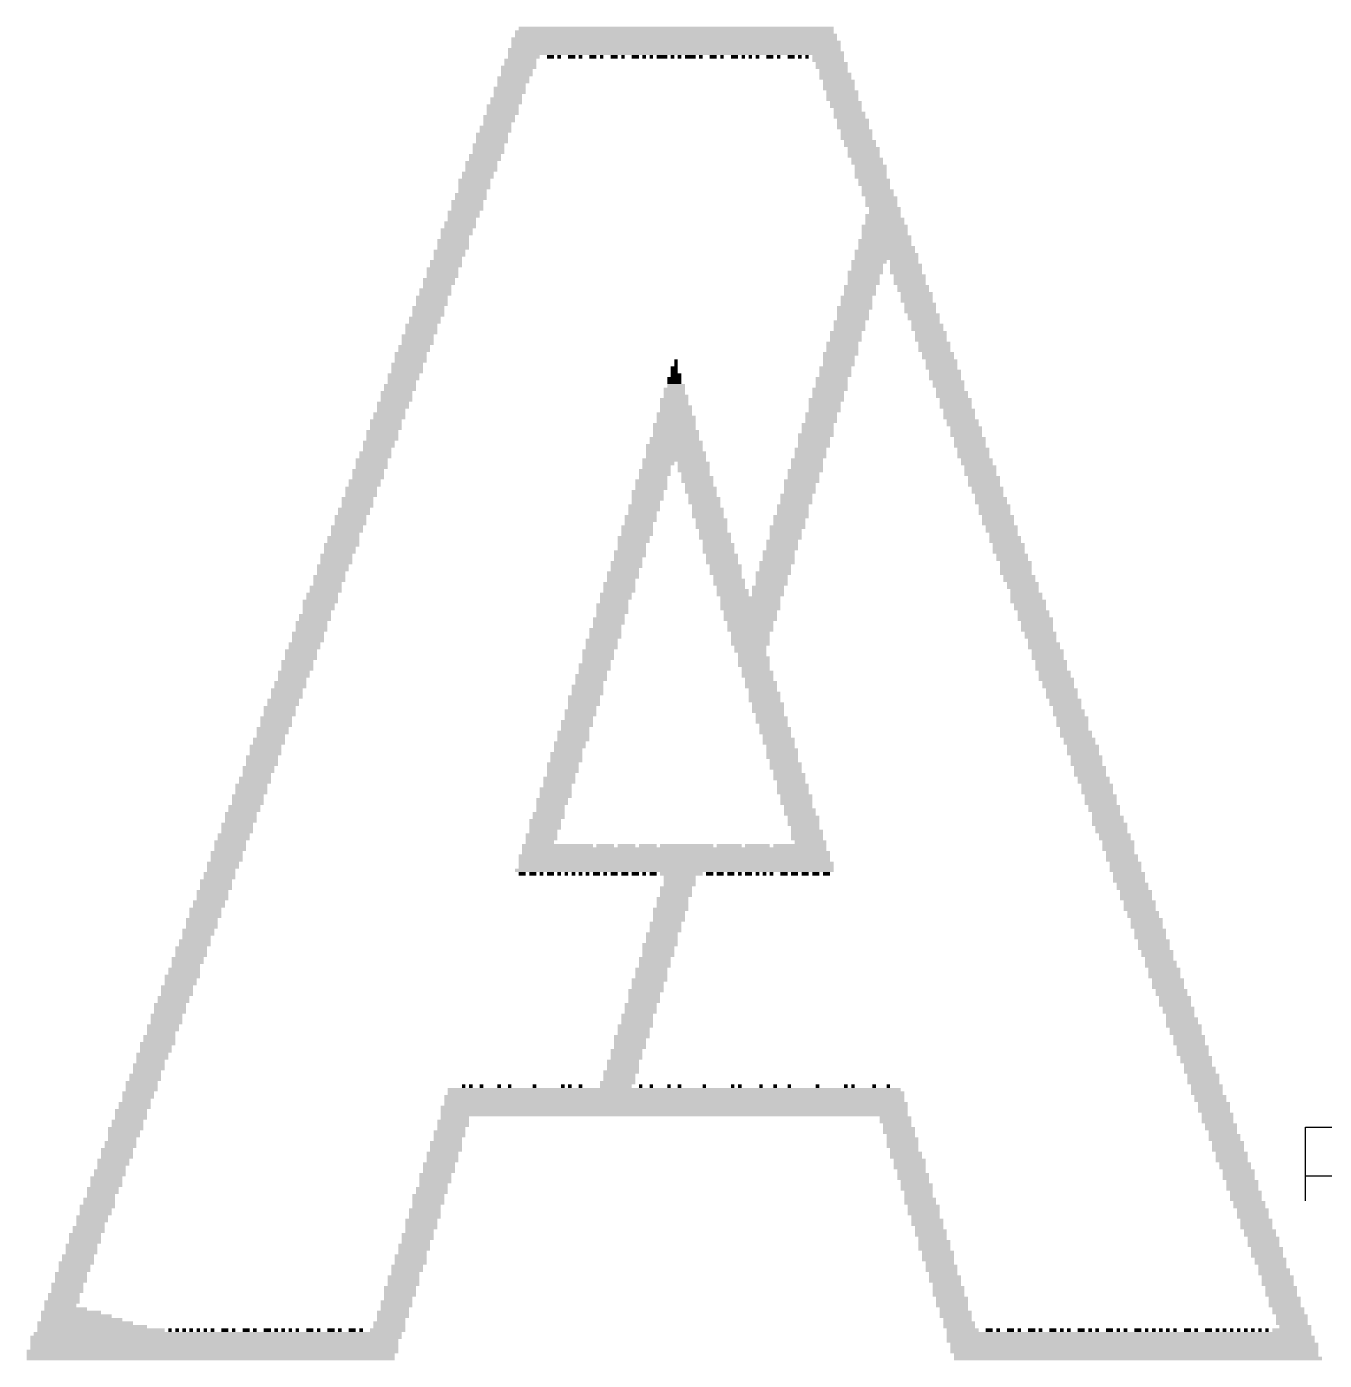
# Model space of a CAD drawing. Extents: x 0 to 95, y -1 to 85.
# Drawn here: x 34.1 to 43.05, y 29.59 to 38.78 of the extents above; entities that cross this region are included whole.
import ezdxf

# ---------------------------------------------------------------- set-up
doc = ezdxf.new("R2010")
doc.units = 0
doc.layers.add('25', color=251, linetype='CONTINUOUS')
doc.layers.add('26', color=251, linetype='CONTINUOUS')

# ---------------------------------------------------------------- blocks, each defined once
blk = doc.blocks.new('RECT')
blk.add_solid([(-0.5, -0.5), (0.5, -0.5), (-0.5, 0.5), (0.5, 0.5)])

msp = doc.modelspace()

# ---------------------------------------------------------------- linework, layer by layer
at = {"layer": '25'}
for p, q in [((42.9158, 30.6858), (42.9158, 31.1942)), ((42.9158, 31.1942), (43.17, 31.1942)), ((43.17, 30.8553), (42.9158, 30.8553))]:
    msp.add_line(p, q, dxfattribs=at)

# ---------------------------------------------------------------- block references
at = {"layer": '26', "yscale": 0.0244, "rotation": 180}
for p, xscale in [((38.5642, 38.7472), 2.196), ((38.5764, 38.7228), 2.2204), ((38.5764, 38.7716), 2.1716), ((38.5642, 38.6252), 2.2936), ((38.5642, 38.6984), 2.2448), ((38.5764, 38.674), 2.2692), ((38.5764, 38.6496), 2.2692), ((37.5028, 38.552), 0.2196), ((38.5764, 38.6008), 2.318), ((37.5272, 38.5764), 0.2196), ((37.7102, 38.5764), 0.0488), ((37.7712, 38.5764), 0.0244), ((37.8566, 38.5764), 0.0488), ((37.9176, 38.5764), 0.0244), ((38.003, 38.5764), 0.0488), ((38.064, 38.5764), 0.0244), ((38.1494, 38.5764), 0.0488), ((38.2104, 38.5764), 0.0244), ((38.2958, 38.5764), 0.0488), ((38.3568, 38.5764), 0.0244), ((38.4056, 38.5764), 0.0244), ((38.4788, 38.5764), 0.0732), ((38.552, 38.5764), 0.0244), ((38.6008, 38.5764), 0.0244), ((38.674, 38.5764), 0.0732), ((38.7472, 38.5764), 0.0244), ((38.8326, 38.5764), 0.0488), ((38.8936, 38.5764), 0.0244), ((38.979, 38.5764), 0.0488), ((39.04, 38.5764), 0.0244), ((39.0888, 38.5764), 0.0244), ((39.1376, 38.5764), 0.0244), ((39.223, 38.5764), 0.0488), ((39.284, 38.5764), 0.0244), ((39.3694, 38.5764), 0.0488), ((39.4304, 38.5764), 0.0244), ((39.4792, 38.5764), 0.0244), ((39.6256, 38.5764), 0.2196), ((39.6256, 38.552), 0.2196), ((37.4906, 38.5032), 0.244), ((37.4784, 38.4788), 0.2196), ((37.4784, 38.4544), 0.2196), ((37.5028, 38.5276), 0.2196), ((39.65, 38.5276), 0.2196), ((39.65, 38.5032), 0.2196), ((39.6622, 38.4788), 0.1952), ((39.6744, 38.4544), 0.2196), ((37.4296, 38.3568), 0.2196), ((37.454, 38.43), 0.2196), ((37.454, 38.4056), 0.2196), ((37.4418, 38.3812), 0.1952), ((39.6744, 38.43), 0.2196), ((39.6988, 38.4056), 0.2196), ((39.6988, 38.3812), 0.2196), ((39.6988, 38.3568), 0.2196), ((37.4052, 38.2836), 0.2196), ((37.4052, 38.2592), 0.2196), ((37.4296, 38.3324), 0.2196), ((37.4174, 38.308), 0.1952), ((39.7232, 38.3324), 0.2196), ((39.7232, 38.308), 0.2196), ((39.7232, 38.2836), 0.2196), ((39.7476, 38.2592), 0.2196), ((37.3808, 38.2348), 0.2196), ((37.3808, 38.2104), 0.2196), ((37.3808, 38.186), 0.2196), ((39.7476, 38.2348), 0.2196), ((39.7598, 38.2104), 0.1952), ((39.772, 38.186), 0.2196), ((37.332, 38.0884), 0.2196), ((37.3564, 38.1616), 0.2196), ((37.3564, 38.1372), 0.2196), ((37.3442, 38.1128), 0.1952), ((39.772, 38.1616), 0.2196), ((39.7964, 38.1372), 0.2196), ((39.7964, 38.1128), 0.2196), ((39.7964, 38.0884), 0.2196), ((37.3076, 38.0396), 0.2196), ((37.3076, 38.0152), 0.2196), ((37.3076, 37.9908), 0.2196), ((37.332, 38.064), 0.2196), ((39.8208, 38.064), 0.2196), ((39.8208, 38.0396), 0.2196), ((39.8208, 38.0152), 0.2196), ((39.8452, 37.9908), 0.2196), ((37.2588, 37.8932), 0.2196), ((37.2832, 37.9664), 0.2196), ((37.2832, 37.942), 0.2196), ((37.2832, 37.9176), 0.2196), ((39.8452, 37.9664), 0.2196), ((39.8696, 37.942), 0.2196), ((39.8696, 37.9176), 0.2196), ((39.8696, 37.8932), 0.2196), ((37.2344, 37.8444), 0.2196), ((37.2344, 37.82), 0.2196), ((37.2344, 37.7956), 0.2196), ((37.2588, 37.8688), 0.2196), ((39.894, 37.8688), 0.2196), ((39.894, 37.8444), 0.2196), ((39.9184, 37.82), 0.2196), ((39.9184, 37.7956), 0.2196), ((37.1856, 37.7224), 0.2196), ((37.21, 37.7712), 0.2196), ((37.21, 37.7468), 0.2196), ((39.9184, 37.7712), 0.2196), ((39.9184, 37.7468), 0.2196), ((39.9428, 37.7224), 0.2196), ((37.1612, 37.6248), 0.2196), ((37.1856, 37.698), 0.2196), ((37.1856, 37.6736), 0.2196), ((37.1734, 37.6492), 0.1952), ((39.9428, 37.698), 0.2196), ((39.955, 37.6736), 0.1952), ((39.9672, 37.6492), 0.2196), ((39.9672, 37.6248), 0.2196), ((37.1368, 37.576), 0.2196), ((37.1368, 37.5516), 0.2196), ((37.1368, 37.5272), 0.2196), ((37.1612, 37.6004), 0.2196), ((39.9916, 37.6004), 0.2196), ((39.9916, 37.576), 0.2196), ((39.9916, 37.5516), 0.2196), ((40.016, 37.5272), 0.2196), ((37.088, 37.4296), 0.2196), ((37.1124, 37.5028), 0.2196), ((37.1124, 37.4784), 0.2196), ((37.1002, 37.454), 0.1952), ((40.0038, 37.4784), 0.244), ((40.016, 37.454), 0.2684), ((40.016, 37.4296), 0.2684), ((40.016, 37.5028), 0.2196), ((37.0636, 37.3808), 0.2196), ((37.0636, 37.3564), 0.2196), ((37.088, 37.4052), 0.2196), ((40.016, 37.4052), 0.3172), ((40.016, 37.3808), 0.3172), ((40.016, 37.3564), 0.3172), ((37.0392, 37.3076), 0.2196), ((37.0392, 37.2832), 0.2196), ((37.0392, 37.2588), 0.2196), ((37.0514, 37.332), 0.1952), ((40.016, 37.3076), 0.366), ((40.016, 37.2832), 0.366), ((40.0282, 37.2588), 0.3904), ((40.0282, 37.332), 0.3416), ((36.9904, 37.1612), 0.2196), ((37.0148, 37.2344), 0.2196), ((37.0148, 37.21), 0.2196), ((37.0026, 37.1856), 0.1952), ((39.9062, 37.1612), 0.244), ((40.016, 37.2344), 0.4148), ((40.0282, 37.21), 0.4392), ((40.0282, 37.1856), 0.4392), ((40.1502, 37.1612), 0.1952), ((36.966, 37.1124), 0.2196), ((36.966, 37.088), 0.2196), ((36.966, 37.0636), 0.2196), ((36.9904, 37.1368), 0.2196), ((39.8818, 37.088), 0.244), ((39.8696, 37.0636), 0.2196), ((39.894, 37.1368), 0.2196), ((39.894, 37.1124), 0.2196), ((40.1624, 37.1368), 0.2196), ((40.1624, 37.1124), 0.2196), ((40.1624, 37.088), 0.2196), ((40.1868, 37.0636), 0.2196), ((36.9416, 37.0392), 0.2196), ((36.9416, 37.0148), 0.2196), ((36.9294, 36.9904), 0.1952), ((39.8452, 36.9904), 0.2196), ((39.8696, 37.0392), 0.2196), ((39.8696, 37.0148), 0.2196), ((40.1868, 37.0392), 0.2196), ((40.1868, 37.0148), 0.2196), ((40.2112, 36.9904), 0.2196), ((36.8928, 36.9172), 0.2196), ((36.8928, 36.8928), 0.2196), ((36.9172, 36.966), 0.2196), ((36.9172, 36.9416), 0.2196), ((39.8208, 36.9172), 0.2196), ((39.8208, 36.8928), 0.2196), ((39.8452, 36.966), 0.2196), ((39.8452, 36.9416), 0.2196), ((40.2112, 36.966), 0.2196), ((40.2356, 36.9416), 0.2196), ((40.2356, 36.9172), 0.2196), ((40.2356, 36.8928), 0.2196), ((36.8684, 36.844), 0.2196), ((36.8684, 36.8196), 0.2196), ((36.8684, 36.7952), 0.2196), ((36.8928, 36.8684), 0.2196), ((39.8086, 36.844), 0.244), ((39.7964, 36.8196), 0.2196), ((39.7964, 36.7952), 0.2196), ((39.8208, 36.8684), 0.2196), ((40.26, 36.8684), 0.2196), ((40.26, 36.844), 0.2196), ((40.26, 36.8196), 0.2196), ((40.2844, 36.7952), 0.2196), ((36.8196, 36.722), 0.2196), ((36.8196, 36.6976), 0.2196), ((36.844, 36.7708), 0.2196), ((36.844, 36.7464), 0.2196), ((39.772, 36.7464), 0.2196), ((39.772, 36.722), 0.2196), ((39.772, 36.6976), 0.2196), ((39.7964, 36.7708), 0.2196), ((40.2844, 36.7708), 0.2196), ((40.2966, 36.7464), 0.1952), ((40.3088, 36.722), 0.2196), ((40.3088, 36.6976), 0.2196), ((36.7952, 36.6488), 0.2196), ((36.7952, 36.6244), 0.2196), ((36.7952, 36.6), 0.2196), ((36.8196, 36.6732), 0.2196), ((39.7232, 36.6), 0.2196), ((39.7476, 36.6732), 0.2196), ((39.7476, 36.6488), 0.2196), ((39.7476, 36.6244), 0.2196), ((40.3332, 36.6732), 0.2196), ((40.3332, 36.6488), 0.2196), ((40.3332, 36.6244), 0.2196), ((40.3576, 36.6), 0.2196), ((36.7464, 36.5268), 0.2196), ((36.7708, 36.5756), 0.2196), ((36.7708, 36.5512), 0.2196), ((39.711, 36.5268), 0.244), ((39.7232, 36.5756), 0.2196), ((39.7232, 36.5512), 0.2196), ((40.3576, 36.5756), 0.2196), ((40.3576, 36.5512), 0.2196), ((40.382, 36.5268), 0.2196), ((36.722, 36.4536), 0.2196), ((36.722, 36.4292), 0.2196), ((36.7464, 36.5024), 0.2196), ((36.7464, 36.478), 0.2196), ((38.5642, 36.4292), 0.0488), ((38.5764, 36.478), 0.0244), ((38.5764, 36.4536), 0.0244), ((39.6744, 36.4292), 0.2196), ((39.6988, 36.5024), 0.2196), ((39.6988, 36.478), 0.2196), ((39.6988, 36.4536), 0.2196), ((40.382, 36.5024), 0.2196), ((40.4064, 36.478), 0.2196), ((40.4064, 36.4536), 0.2196), ((40.4064, 36.4292), 0.2196), ((36.6976, 36.3804), 0.2196), ((36.6976, 36.356), 0.2196), ((36.6854, 36.3316), 0.1952), ((36.722, 36.4048), 0.2196), ((38.5642, 36.356), 0.0976), ((38.5642, 36.3316), 0.0976), ((38.5642, 36.4048), 0.0488), ((38.5764, 36.3804), 0.0732), ((39.65, 36.356), 0.2196), ((39.65, 36.3316), 0.2196), ((39.6744, 36.4048), 0.2196), ((39.6744, 36.3804), 0.2196), ((40.4308, 36.4048), 0.2196), ((40.4308, 36.3804), 0.2196), ((40.4308, 36.356), 0.2196), ((40.4552, 36.3316), 0.2196), ((36.6488, 36.2584), 0.2196), ((36.6488, 36.234), 0.2196), ((36.6732, 36.3072), 0.2196), ((36.6732, 36.2828), 0.2196), ((38.5642, 36.2828), 0.1464), ((38.5642, 36.2584), 0.1464), ((38.5764, 36.234), 0.1708), ((38.5764, 36.3072), 0.122), ((39.6378, 36.2828), 0.244), ((39.6256, 36.2584), 0.2196), ((39.6256, 36.234), 0.2196), ((39.65, 36.3072), 0.2196), ((40.4552, 36.3072), 0.2196), ((40.4674, 36.2828), 0.1952), ((40.4796, 36.2584), 0.2196), ((40.4796, 36.234), 0.2196), ((36.6244, 36.1852), 0.2196), ((36.6244, 36.1608), 0.2196), ((36.6488, 36.2096), 0.2196), ((38.5642, 36.2096), 0.1952), ((38.5642, 36.1852), 0.1952), ((38.5764, 36.1608), 0.2196), ((39.6134, 36.2096), 0.244), ((39.6012, 36.1852), 0.2196), ((39.6012, 36.1608), 0.2196), ((40.504, 36.2096), 0.2196), ((40.504, 36.1852), 0.2196), ((40.504, 36.1608), 0.2196), ((36.5756, 36.0632), 0.2196), ((36.6, 36.112), 0.2196), ((36.6, 36.0876), 0.2196), ((36.6122, 36.1364), 0.1952), ((38.5642, 36.112), 0.244), ((38.5764, 36.0876), 0.2684), ((38.5764, 36.0632), 0.2684), ((38.5764, 36.1364), 0.2196), ((39.5768, 36.112), 0.2196), ((39.5768, 36.0876), 0.2196), ((39.5768, 36.0632), 0.2196), ((39.6012, 36.1364), 0.2196), ((40.5284, 36.1364), 0.2196), ((40.5284, 36.112), 0.2196), ((40.5284, 36.0876), 0.2196), ((40.5528, 36.0632), 0.2196), ((36.5512, 35.99), 0.2196), ((36.5512, 35.9656), 0.2196), ((36.5756, 36.0388), 0.2196), ((36.5756, 36.0144), 0.2196), ((38.5642, 36.0388), 0.2928), ((38.5642, 36.0144), 0.2928), ((38.5764, 35.99), 0.3172), ((38.5764, 35.9656), 0.3172), ((39.5402, 35.9656), 0.244), ((39.5524, 36.0388), 0.2196), ((39.5524, 36.0144), 0.2196), ((39.5524, 35.99), 0.2196), ((40.5528, 36.0388), 0.2196), ((40.5772, 36.0144), 0.2196), ((40.5772, 35.99), 0.2196), ((40.5772, 35.9656), 0.2196), ((36.5268, 35.9168), 0.2196), ((36.5268, 35.8924), 0.2196), ((36.5146, 35.868), 0.1952), ((36.5512, 35.9412), 0.2196), ((38.5642, 35.8924), 0.3904), ((38.5642, 35.868), 0.3904), ((38.5642, 35.9412), 0.3416), ((38.5764, 35.9168), 0.366), ((39.5036, 35.868), 0.2196), ((39.528, 35.9412), 0.2196), ((39.528, 35.9168), 0.2196), ((39.528, 35.8924), 0.2196), ((40.6016, 35.9412), 0.2196), ((40.6016, 35.9168), 0.2196), ((40.6016, 35.8924), 0.2196), ((40.626, 35.868), 0.2196), ((36.478, 35.7948), 0.2196), ((36.5024, 35.8436), 0.2196), ((36.5024, 35.8192), 0.2196), ((38.5642, 35.7948), 0.4392), ((38.5764, 35.8436), 0.4148), ((38.5764, 35.8192), 0.4148), ((39.4792, 35.7948), 0.2196), ((39.5036, 35.8436), 0.2196), ((39.5036, 35.8192), 0.2196), ((40.626, 35.8436), 0.2196), ((40.626, 35.8192), 0.2196), ((40.6504, 35.7948), 0.2196), ((36.4536, 35.7216), 0.2196), ((36.4536, 35.6972), 0.2196), ((36.478, 35.7704), 0.2196), ((36.478, 35.746), 0.2196), ((38.43, 35.7216), 0.2196), ((38.43, 35.6972), 0.2196), ((38.4544, 35.7704), 0.2196), ((38.4422, 35.746), 0.1952), ((38.6984, 35.7704), 0.2196), ((38.6984, 35.746), 0.2196), ((38.6984, 35.7216), 0.2196), ((38.7106, 35.6972), 0.1952), ((39.467, 35.7216), 0.244), ((39.4548, 35.6972), 0.2196), ((39.4792, 35.7704), 0.2196), ((39.4792, 35.746), 0.2196), ((40.6504, 35.7704), 0.2196), ((40.6748, 35.746), 0.2196), ((40.6748, 35.7216), 0.2196), ((40.6748, 35.6972), 0.2196), ((36.4048, 35.5996), 0.2196), ((36.4292, 35.6484), 0.2196), ((36.4292, 35.624), 0.2196), ((36.4536, 35.6728), 0.2196), ((38.4056, 35.6484), 0.2196), ((38.4056, 35.624), 0.2196), ((38.4056, 35.5996), 0.2196), ((38.4178, 35.6728), 0.1952), ((38.7228, 35.6728), 0.2196), ((38.7228, 35.6484), 0.2196), ((38.735, 35.624), 0.1952), ((38.7472, 35.5996), 0.2196), ((39.4426, 35.6484), 0.244), ((39.4304, 35.624), 0.2196), ((39.4304, 35.5996), 0.2196), ((39.4548, 35.6728), 0.2196), ((40.6992, 35.6728), 0.2196), ((40.6992, 35.6484), 0.2196), ((40.6992, 35.624), 0.2196), ((40.7236, 35.5996), 0.2196), ((36.3804, 35.5264), 0.2196), ((36.3804, 35.502), 0.2196), ((36.4048, 35.5752), 0.2196), ((36.4048, 35.5508), 0.2196), ((38.3812, 35.5752), 0.2196), ((38.3812, 35.5508), 0.2196), ((38.3812, 35.5264), 0.2196), ((38.369, 35.502), 0.1952), ((38.7472, 35.5752), 0.2196), ((38.7594, 35.5508), 0.1952), ((38.7716, 35.5264), 0.2196), ((38.7716, 35.502), 0.2196), ((39.406, 35.5508), 0.2196), ((39.406, 35.5264), 0.2196), ((39.406, 35.502), 0.2196), ((39.4304, 35.5752), 0.2196), ((40.7236, 35.5752), 0.2196), ((40.7358, 35.5508), 0.1952), ((40.748, 35.5264), 0.2196), ((40.748, 35.502), 0.2196), ((36.3316, 35.4044), 0.2196), ((36.356, 35.4532), 0.2196), ((36.356, 35.4288), 0.2196), ((36.3804, 35.4776), 0.2196), ((38.3324, 35.4044), 0.2196), ((38.3568, 35.4776), 0.2196), ((38.3568, 35.4532), 0.2196), ((38.3446, 35.4288), 0.1952), ((38.7838, 35.4776), 0.1952), ((38.796, 35.4532), 0.2196), ((38.796, 35.4288), 0.2196), ((38.796, 35.4044), 0.2196), ((39.3694, 35.4044), 0.244), ((39.3816, 35.4776), 0.2196), ((39.3816, 35.4532), 0.2196), ((39.3816, 35.4288), 0.2196), ((40.7724, 35.4776), 0.2196), ((40.7724, 35.4532), 0.2196), ((40.7724, 35.4288), 0.2196), ((40.7968, 35.4044), 0.2196), ((36.3072, 35.3312), 0.2196), ((36.3316, 35.38), 0.2196), ((36.3316, 35.3556), 0.2196), ((38.308, 35.3312), 0.2196), ((38.3324, 35.38), 0.2196), ((38.3202, 35.3556), 0.1952), ((38.8204, 35.38), 0.2196), ((38.8204, 35.3556), 0.2196), ((38.8204, 35.3312), 0.2196), ((39.345, 35.3312), 0.244), ((39.3572, 35.38), 0.2196), ((39.3572, 35.3556), 0.2196), ((40.7968, 35.38), 0.2196), ((40.7968, 35.3556), 0.2196), ((40.8212, 35.3312), 0.2196), ((36.2828, 35.258), 0.2196), ((36.2828, 35.2336), 0.2196), ((36.3072, 35.3068), 0.2196), ((36.295, 35.2824), 0.1952), ((38.2836, 35.258), 0.2196), ((38.2836, 35.2336), 0.2196), ((38.308, 35.3068), 0.2196), ((38.308, 35.2824), 0.2196), ((38.8326, 35.3068), 0.1952), ((38.8448, 35.2824), 0.2196), ((38.8448, 35.258), 0.2196), ((38.857, 35.2336), 0.1952), ((39.3084, 35.2336), 0.2196), ((39.3328, 35.3068), 0.2196), ((39.3328, 35.2824), 0.2196), ((39.3328, 35.258), 0.2196), ((40.8212, 35.3068), 0.2196), ((40.8334, 35.2824), 0.1952), ((40.8456, 35.258), 0.2196), ((40.8456, 35.2336), 0.2196), ((36.234, 35.136), 0.2196), ((36.2706, 35.2092), 0.244), ((36.2584, 35.1848), 0.2196), ((36.2584, 35.1604), 0.2196), ((38.2592, 35.1604), 0.2196), ((38.2592, 35.136), 0.2196), ((38.2714, 35.2092), 0.1952), ((38.2714, 35.1848), 0.1952), ((38.8692, 35.2092), 0.2196), ((38.8692, 35.1848), 0.2196), ((38.8692, 35.1604), 0.2196), ((38.8936, 35.136), 0.2196), ((39.284, 35.1604), 0.2196), ((39.284, 35.136), 0.2196), ((39.3084, 35.2092), 0.2196), ((39.3084, 35.1848), 0.2196), ((40.87, 35.2092), 0.2196), ((40.87, 35.1848), 0.2196), ((40.87, 35.1604), 0.2196), ((40.8944, 35.136), 0.2196), ((36.2096, 35.0628), 0.2196), ((36.2096, 35.0384), 0.2196), ((36.234, 35.1116), 0.2196), ((36.234, 35.0872), 0.2196), ((38.2348, 35.0872), 0.2196), ((38.2348, 35.0628), 0.2196), ((38.2226, 35.0384), 0.1952), ((38.247, 35.1116), 0.1952), ((38.8936, 35.1116), 0.2196), ((38.8936, 35.0872), 0.2196), ((38.918, 35.0628), 0.2196), ((38.918, 35.0384), 0.2196), ((39.2718, 35.0872), 0.244), ((39.2596, 35.0628), 0.2196), ((39.2596, 35.0384), 0.2196), ((39.284, 35.1116), 0.2196), ((40.8944, 35.1116), 0.2196), ((40.9188, 35.0872), 0.2196), ((40.9188, 35.0628), 0.2196), ((40.9188, 35.0384), 0.2196), ((36.1852, 34.9896), 0.2196), ((36.1852, 34.9652), 0.2196), ((36.1974, 35.014), 0.1952), ((38.2104, 35.014), 0.2196), ((38.2104, 34.9896), 0.2196), ((38.1982, 34.9652), 0.1952), ((38.918, 35.014), 0.2196), ((38.9302, 34.9896), 0.1952), ((38.9424, 34.9652), 0.2196), ((39.2474, 35.014), 0.244), ((39.2352, 34.9896), 0.2196), ((39.2352, 34.9652), 0.2196), ((40.9188, 35.014), 0.2196), ((40.9432, 34.9896), 0.2196), ((40.9432, 34.9652), 0.2196), ((36.1364, 34.8676), 0.2196), ((36.1608, 34.9164), 0.2196), ((36.1608, 34.892), 0.2196), ((36.173, 34.9408), 0.1952), ((38.1616, 34.8676), 0.2196), ((38.186, 34.9408), 0.2196), ((38.186, 34.9164), 0.2196), ((38.186, 34.892), 0.2196), ((38.9424, 34.9408), 0.2196), ((38.9546, 34.9164), 0.1952), ((38.9668, 34.892), 0.2196), ((38.9668, 34.8676), 0.2196), ((39.2108, 34.9164), 0.2196), ((39.2108, 34.892), 0.2196), ((39.2108, 34.8676), 0.2196), ((39.2352, 34.9408), 0.2196), ((40.9676, 34.9408), 0.2196), ((40.9676, 34.9164), 0.2196), ((40.9798, 34.892), 0.1952), ((40.992, 34.8676), 0.2196), ((36.1242, 34.8188), 0.244), ((36.112, 34.7944), 0.2196), ((36.112, 34.77), 0.2196), ((36.1364, 34.8432), 0.2196), ((38.1372, 34.7944), 0.2196), ((38.1372, 34.77), 0.2196), ((38.1616, 34.8432), 0.2196), ((38.1494, 34.8188), 0.1952), ((39.0888, 34.8432), 0.4148), ((39.0888, 34.8188), 0.4148), ((39.0888, 34.7944), 0.4148), ((39.0888, 34.77), 0.4148), ((40.992, 34.8432), 0.2196), ((41.0042, 34.8188), 0.244), ((41.0164, 34.7944), 0.2196), ((41.0164, 34.77), 0.2196), ((36.0632, 34.6724), 0.2196), ((36.0876, 34.7212), 0.2196), ((36.0876, 34.6968), 0.2196), ((36.0998, 34.7456), 0.1952), ((38.1128, 34.6968), 0.2196), ((38.1128, 34.6724), 0.2196), ((38.1372, 34.7456), 0.2196), ((38.125, 34.7212), 0.1952), ((39.0888, 34.7456), 0.366), ((39.0888, 34.7212), 0.366), ((39.0888, 34.6968), 0.366), ((39.0888, 34.6724), 0.3172), ((41.0408, 34.7456), 0.2196), ((41.0408, 34.7212), 0.2196), ((41.053, 34.6968), 0.244), ((41.0652, 34.6724), 0.2196), ((36.0388, 34.5992), 0.2196), ((36.0632, 34.648), 0.2196), ((36.0632, 34.6236), 0.2196), ((38.0884, 34.6236), 0.2196), ((38.0884, 34.5992), 0.2196), ((38.1006, 34.648), 0.1952), ((39.0888, 34.648), 0.3172), ((39.0888, 34.6236), 0.3172), ((39.0888, 34.5992), 0.2684), ((41.0652, 34.648), 0.2196), ((41.0652, 34.6236), 0.2196), ((41.0896, 34.5992), 0.2196), ((36.0144, 34.526), 0.2196), ((36.0144, 34.5016), 0.2196), ((36.0388, 34.5748), 0.2196), ((36.0388, 34.5504), 0.2196), ((38.064, 34.5504), 0.2196), ((38.064, 34.526), 0.2196), ((38.064, 34.5016), 0.2196), ((38.0884, 34.5748), 0.2196), ((39.0888, 34.5748), 0.2684), ((39.0888, 34.5504), 0.2684), ((39.0888, 34.526), 0.2684), ((39.0888, 34.5016), 0.2196), ((41.0896, 34.5748), 0.2196), ((41.1018, 34.5504), 0.1952), ((41.114, 34.526), 0.2196), ((41.114, 34.5016), 0.2196), ((35.9656, 34.404), 0.2196), ((35.99, 34.4772), 0.2196), ((35.99, 34.4528), 0.2196), ((35.99, 34.4284), 0.2196), ((38.0396, 34.4772), 0.2196), ((38.0396, 34.4528), 0.2196), ((38.0396, 34.4284), 0.2196), ((38.0274, 34.404), 0.1952), ((39.0888, 34.4772), 0.2196), ((39.101, 34.4528), 0.1952), ((39.1132, 34.4284), 0.2196), ((39.1132, 34.404), 0.2196), ((41.1384, 34.4772), 0.2196), ((41.1384, 34.4528), 0.2196), ((41.1384, 34.4284), 0.2196), ((41.1628, 34.404), 0.2196), ((35.9412, 34.3308), 0.2196), ((35.9412, 34.3064), 0.2196), ((35.9656, 34.3796), 0.2196), ((35.9656, 34.3552), 0.2196), ((37.9908, 34.3064), 0.2196), ((38.0152, 34.3796), 0.2196), ((38.0152, 34.3552), 0.2196), ((38.003, 34.3308), 0.1952), ((39.1132, 34.3796), 0.2196), ((39.1254, 34.3552), 0.1952), ((39.1376, 34.3308), 0.2196), ((39.1376, 34.3064), 0.2196), ((41.1628, 34.3796), 0.2196), ((41.1628, 34.3552), 0.2196), ((41.1872, 34.3308), 0.2196), ((41.1872, 34.3064), 0.2196), ((35.8924, 34.2088), 0.2196), ((35.9168, 34.2576), 0.2196), ((35.9168, 34.2332), 0.2196), ((35.929, 34.282), 0.1952), ((37.9664, 34.2332), 0.2196), ((37.9664, 34.2088), 0.2196), ((37.9908, 34.282), 0.2196), ((37.9786, 34.2576), 0.1952), ((39.1498, 34.282), 0.1952), ((39.162, 34.2576), 0.2196), ((39.162, 34.2332), 0.2196), ((39.1742, 34.2088), 0.1952), ((41.1994, 34.282), 0.244), ((41.2116, 34.2576), 0.2196), ((41.2116, 34.2332), 0.2196), ((41.236, 34.2088), 0.2196), ((35.868, 34.1356), 0.2196), ((35.8924, 34.1844), 0.2196), ((35.8924, 34.16), 0.2196), ((37.942, 34.16), 0.2196), ((37.942, 34.1356), 0.2196), ((37.9664, 34.1844), 0.2196), ((39.1864, 34.1844), 0.2196), ((39.1864, 34.16), 0.2196), ((39.1864, 34.1356), 0.2196), ((41.236, 34.1844), 0.2196), ((41.236, 34.16), 0.2196), ((41.2604, 34.1356), 0.2196), ((35.8436, 34.0868), 0.2196), ((35.8436, 34.0624), 0.2196), ((35.8436, 34.038), 0.2196), ((35.868, 34.1112), 0.2196), ((37.9176, 34.0624), 0.2196), ((37.9176, 34.038), 0.2196), ((37.942, 34.1112), 0.2196), ((37.9298, 34.0868), 0.1952), ((39.2108, 34.1112), 0.2196), ((39.2108, 34.0868), 0.2196), ((39.2108, 34.0624), 0.2196), ((39.223, 34.038), 0.1952), ((41.2604, 34.1112), 0.2196), ((41.2726, 34.0868), 0.1952), ((41.2848, 34.0624), 0.2196), ((41.2848, 34.038), 0.2196), ((35.7948, 33.9404), 0.2196), ((35.8192, 34.0136), 0.2196), ((35.8192, 33.9892), 0.2196), ((35.8192, 33.9648), 0.2196), ((37.8932, 33.9892), 0.2196), ((37.8932, 33.9648), 0.2196), ((37.881, 33.9404), 0.1952), ((37.9054, 34.0136), 0.1952), ((39.2352, 34.0136), 0.2196), ((39.2352, 33.9892), 0.2196), ((39.2474, 33.9648), 0.1952), ((39.2596, 33.9404), 0.2196), ((41.3092, 34.0136), 0.2196), ((41.3092, 33.9892), 0.2196), ((41.3092, 33.9648), 0.2196), ((41.3214, 33.9404), 0.1952), ((35.7704, 33.8672), 0.2196), ((35.7704, 33.8428), 0.2196), ((35.7948, 33.916), 0.2196), ((35.7826, 33.8916), 0.1952), ((37.8444, 33.8428), 0.2196), ((37.8688, 33.916), 0.2196), ((37.8688, 33.8916), 0.2196), ((37.8688, 33.8672), 0.2196), ((39.2596, 33.916), 0.2196), ((39.2718, 33.8916), 0.1952), ((39.284, 33.8672), 0.2196), ((39.284, 33.8428), 0.2196), ((41.3336, 33.916), 0.2196), ((41.3336, 33.8916), 0.2196), ((41.358, 33.8672), 0.2196), ((41.358, 33.8428), 0.2196), ((35.746, 33.8184), 0.2196), ((35.746, 33.794), 0.2196), ((35.746, 33.7696), 0.2196), ((37.82, 33.7696), 0.2196), ((37.8444, 33.8184), 0.2196), ((37.8322, 33.794), 0.1952), ((39.2962, 33.8184), 0.1952), ((39.3084, 33.794), 0.2196), ((39.3084, 33.7696), 0.2196), ((41.3824, 33.8184), 0.2196), ((41.3824, 33.794), 0.2196), ((41.3824, 33.7696), 0.2196), ((35.6972, 33.672), 0.2196), ((35.7216, 33.7452), 0.2196), ((35.7216, 33.7208), 0.2196), ((35.7216, 33.6964), 0.2196), ((37.7956, 33.6964), 0.2196), ((37.7956, 33.672), 0.2196), ((37.82, 33.7452), 0.2196), ((37.82, 33.7208), 0.2196), ((39.3084, 33.7452), 0.2196), ((39.3206, 33.7208), 0.1952), ((39.3328, 33.6964), 0.2196), ((39.3328, 33.672), 0.2196), ((41.4068, 33.7452), 0.2196), ((41.4068, 33.7208), 0.2196), ((41.4068, 33.6964), 0.2196), ((41.4312, 33.672), 0.2196), ((35.6728, 33.5988), 0.2196), ((35.6728, 33.5744), 0.2196), ((35.6972, 33.6476), 0.2196), ((35.685, 33.6232), 0.1952), ((37.7712, 33.5988), 0.2196), ((37.7712, 33.5744), 0.2196), ((37.7956, 33.6476), 0.2196), ((37.7834, 33.6232), 0.1952), ((39.345, 33.6476), 0.1952), ((39.3572, 33.6232), 0.2196), ((39.3572, 33.5988), 0.2196), ((39.3694, 33.5744), 0.1952), ((41.4312, 33.6476), 0.2196), ((41.4312, 33.6232), 0.2196), ((41.4556, 33.5988), 0.2196), ((41.4556, 33.5744), 0.2196), ((35.624, 33.4768), 0.2196), ((35.6484, 33.55), 0.2196), ((35.6484, 33.5256), 0.2196), ((35.6484, 33.5012), 0.2196), ((37.7468, 33.5256), 0.2196), ((37.7468, 33.5012), 0.2196), ((37.7468, 33.4768), 0.2196), ((37.759, 33.55), 0.1952), ((39.3816, 33.55), 0.2196), ((39.3816, 33.5256), 0.2196), ((39.3816, 33.5012), 0.2196), ((39.406, 33.4768), 0.2196), ((41.48, 33.55), 0.2196), ((41.48, 33.5256), 0.2196), ((41.48, 33.5012), 0.2196), ((41.5044, 33.4768), 0.2196), ((35.5996, 33.4036), 0.2196), ((35.624, 33.4524), 0.2196), ((35.624, 33.428), 0.2196), ((37.7224, 33.4524), 0.2196), ((37.7224, 33.428), 0.2196), ((37.7102, 33.4036), 0.1952), ((39.406, 33.4524), 0.2196), ((39.406, 33.428), 0.2196), ((39.4182, 33.4036), 0.1952), ((41.5044, 33.4524), 0.2196), ((41.5044, 33.428), 0.2196), ((41.5288, 33.4036), 0.2196), ((35.5752, 33.3548), 0.2196), ((35.5752, 33.3304), 0.2196), ((35.5752, 33.306), 0.2196), ((35.5996, 33.3792), 0.2196), ((37.6736, 33.306), 0.2196), ((37.698, 33.3548), 0.2196), ((37.698, 33.3304), 0.2196), ((37.7102, 33.3792), 0.1952), ((39.4304, 33.3792), 0.2196), ((39.4304, 33.3548), 0.2196), ((39.4548, 33.3304), 0.2196), ((39.4548, 33.306), 0.2196), ((41.5288, 33.3792), 0.2196), ((41.541, 33.3548), 0.1952), ((41.5532, 33.3304), 0.2196), ((41.5532, 33.306), 0.2196), ((35.5264, 33.2084), 0.2196), ((35.5508, 33.2816), 0.2196), ((35.5508, 33.2572), 0.2196), ((35.5508, 33.2328), 0.2196), ((37.6492, 33.2084), 0.2196), ((37.6736, 33.2816), 0.2196), ((37.6736, 33.2572), 0.2196), ((37.6614, 33.2328), 0.1952), ((39.4548, 33.2816), 0.2196), ((39.467, 33.2572), 0.1952), ((39.4792, 33.2328), 0.2196), ((39.4792, 33.2084), 0.2196), ((41.5654, 33.2816), 0.244), ((41.5776, 33.2572), 0.2196), ((41.5776, 33.2328), 0.2196), ((41.602, 33.2084), 0.2196), ((35.502, 33.1596), 0.2196), ((35.502, 33.1352), 0.2196), ((35.502, 33.1108), 0.2196), ((35.5264, 33.184), 0.2196), ((37.759, 33.1352), 0.488), ((38.5642, 33.1108), 2.0984), ((37.6492, 33.184), 0.2196), ((37.637, 33.1596), 0.1952), ((38.0884, 33.1352), 0.122), ((38.2348, 33.1352), 0.122), ((38.3812, 33.1352), 0.122), ((38.6496, 33.1352), 0.366), ((38.9424, 33.1352), 0.1708), ((39.1376, 33.1352), 0.1708), ((39.4304, 33.1352), 0.366), ((39.4792, 33.184), 0.2196), ((39.5036, 33.1596), 0.2196), ((41.602, 33.184), 0.2196), ((41.6264, 33.1596), 0.2196), ((41.6264, 33.1352), 0.2196), ((41.6264, 33.1108), 0.2196), ((35.4532, 33.0132), 0.2196), ((35.4776, 33.0864), 0.2196), ((35.4776, 33.062), 0.2196), ((35.4776, 33.0376), 0.2196), ((38.5642, 33.062), 2.1472), ((38.5642, 33.0376), 2.1472), ((38.5764, 33.0132), 2.1716), ((38.5764, 33.0864), 2.1228), ((41.6386, 33.0864), 0.1952), ((41.6508, 33.062), 0.2196), ((41.6508, 33.0376), 0.2196), ((41.6752, 33.0132), 0.2196), ((35.4288, 32.94), 0.2196), ((35.4532, 32.9888), 0.2196), ((35.441, 32.9644), 0.1952), ((38.5642, 32.9644), 2.196), ((38.5764, 32.9888), 2.1716), ((37.515, 32.94), 0.0488), ((37.5882, 32.94), 0.0488), ((37.6492, 32.94), 0.0244), ((37.7102, 32.94), 0.0488), ((37.7712, 32.94), 0.0244), ((37.82, 32.94), 0.0244), ((37.8688, 32.94), 0.0244), ((37.9176, 32.94), 0.0244), ((37.9664, 32.94), 0.0244), ((38.0274, 32.94), 0.0488), ((38.0884, 32.94), 0.0244), ((38.1494, 32.94), 0.0488), ((38.2226, 32.94), 0.0488), ((38.2958, 32.94), 0.0488), ((38.3568, 32.94), 0.0244), ((38.4178, 32.94), 0.0488), ((38.613, 32.94), 0.2928), ((38.8082, 32.94), 0.0488), ((38.8814, 32.94), 0.0488), ((38.9546, 32.94), 0.0488), ((39.0156, 32.94), 0.0244), ((39.0766, 32.94), 0.0488), ((39.1376, 32.94), 0.0244), ((39.1864, 32.94), 0.0244), ((39.2352, 32.94), 0.0244), ((39.3206, 32.94), 0.0488), ((39.3938, 32.94), 0.0488), ((39.467, 32.94), 0.0488), ((39.5402, 32.94), 0.0488), ((39.6134, 32.94), 0.0488), ((41.6752, 32.9888), 0.2196), ((41.6752, 32.9644), 0.2196), ((41.6996, 32.94), 0.2196), ((35.4044, 32.8912), 0.2196), ((35.4044, 32.8668), 0.2196), ((35.4044, 32.8424), 0.2196), ((35.4288, 32.9156), 0.2196), ((38.5764, 32.8424), 0.2196), ((38.6008, 32.9156), 0.2196), ((38.6008, 32.8912), 0.2196), ((38.6008, 32.8668), 0.2196), ((41.6996, 32.9156), 0.2196), ((41.6996, 32.8912), 0.2196), ((41.724, 32.8668), 0.2196), ((41.724, 32.8424), 0.2196), ((35.3556, 32.7448), 0.2196), ((35.38, 32.818), 0.2196), ((35.38, 32.7936), 0.2196), ((35.38, 32.7692), 0.2196), ((38.552, 32.7692), 0.2196), ((38.552, 32.7448), 0.2196), ((38.5764, 32.818), 0.2196), ((38.5764, 32.7936), 0.2196), ((41.7484, 32.818), 0.2196), ((41.7484, 32.7936), 0.2196), ((41.7484, 32.7692), 0.2196), ((41.7728, 32.7448), 0.2196), ((35.3312, 32.696), 0.2196), ((35.3312, 32.6716), 0.2196), ((35.3312, 32.6472), 0.2196), ((35.3556, 32.7204), 0.2196), ((38.5398, 32.696), 0.244), ((38.5276, 32.6716), 0.2196), ((38.5276, 32.6472), 0.2196), ((38.552, 32.7204), 0.2196), ((41.7728, 32.7204), 0.2196), ((41.7728, 32.696), 0.2196), ((41.7972, 32.6716), 0.2196), ((41.7972, 32.6472), 0.2196), ((35.3068, 32.6228), 0.2196), ((35.3068, 32.5984), 0.2196), ((35.3068, 32.574), 0.2196), ((38.5032, 32.5984), 0.2196), ((38.5032, 32.574), 0.2196), ((38.5276, 32.6228), 0.2196), ((41.8216, 32.6228), 0.2196), ((41.8216, 32.5984), 0.2196), ((41.8216, 32.574), 0.2196), ((35.258, 32.4764), 0.2196), ((35.2824, 32.5496), 0.2196), ((35.2824, 32.5252), 0.2196), ((35.2702, 32.5008), 0.1952), ((38.4788, 32.5252), 0.2196), ((38.4788, 32.5008), 0.2196), ((38.4788, 32.4764), 0.2196), ((38.5032, 32.5496), 0.2196), ((41.846, 32.5496), 0.2196), ((41.846, 32.5252), 0.2196), ((41.846, 32.5008), 0.2196), ((41.8704, 32.4764), 0.2196), ((35.2336, 32.4276), 0.2196), ((35.2336, 32.4032), 0.2196), ((35.2336, 32.3788), 0.2196), ((35.258, 32.452), 0.2196), ((38.4666, 32.452), 0.244), ((38.4544, 32.4276), 0.2196), ((38.4544, 32.4032), 0.2196), ((38.4544, 32.3788), 0.2196), ((41.8704, 32.452), 0.2196), ((41.8704, 32.4276), 0.2196), ((41.8948, 32.4032), 0.2196), ((41.8948, 32.3788), 0.2196), ((35.1848, 32.2812), 0.2196), ((35.2092, 32.3544), 0.2196), ((35.2092, 32.33), 0.2196), ((35.197, 32.3056), 0.1952), ((38.4056, 32.2812), 0.2196), ((38.43, 32.3544), 0.2196), ((38.43, 32.33), 0.2196), ((38.43, 32.3056), 0.2196), ((41.907, 32.3544), 0.1952), ((41.9192, 32.33), 0.2196), ((41.9192, 32.3056), 0.2196), ((41.9436, 32.2812), 0.2196), ((35.1726, 32.2324), 0.244), ((35.1604, 32.208), 0.2196), ((35.1604, 32.1836), 0.2196), ((35.1848, 32.2568), 0.2196), ((38.3934, 32.208), 0.244), ((38.3812, 32.1836), 0.2196), ((38.4056, 32.2568), 0.2196), ((38.4056, 32.2324), 0.2196), ((41.9436, 32.2568), 0.2196), ((41.9436, 32.2324), 0.2196), ((41.968, 32.208), 0.2196), ((41.968, 32.1836), 0.2196), ((35.136, 32.1592), 0.2196), ((35.136, 32.1348), 0.2196), ((35.136, 32.1104), 0.2196), ((38.369, 32.1348), 0.244), ((38.3568, 32.1104), 0.2196), ((38.3812, 32.1592), 0.2196), ((41.968, 32.1592), 0.2196), ((41.9924, 32.1348), 0.2196), ((41.9924, 32.1104), 0.2196), ((35.0872, 32.0372), 0.2196), ((35.0872, 32.0128), 0.2196), ((35.1116, 32.086), 0.2196), ((35.1116, 32.0616), 0.2196), ((38.3324, 32.0372), 0.2196), ((38.3324, 32.0128), 0.2196), ((38.3568, 32.086), 0.2196), ((38.3568, 32.0616), 0.2196), ((42.0168, 32.086), 0.2196), ((42.0168, 32.0616), 0.2196), ((42.0168, 32.0372), 0.2196), ((42.0412, 32.0128), 0.2196), ((35.0628, 31.964), 0.2196), ((35.0628, 31.9396), 0.2196), ((35.0628, 31.9152), 0.2196), ((35.0872, 31.9884), 0.2196), ((38.308, 31.964), 0.2196), ((38.308, 31.9396), 0.2196), ((38.308, 31.9152), 0.2196), ((38.3324, 31.9884), 0.2196), ((42.0412, 31.9884), 0.2196), ((42.0534, 31.964), 0.1952), ((42.0656, 31.9396), 0.2196), ((42.0656, 31.9152), 0.2196), ((35.014, 31.8176), 0.2196), ((35.0384, 31.8908), 0.2196), ((35.0384, 31.8664), 0.2196), ((35.0262, 31.842), 0.1952), ((38.2714, 31.8176), 0.244), ((38.2958, 31.8908), 0.244), ((38.2836, 31.8664), 0.2196), ((38.2836, 31.842), 0.2196), ((42.0778, 31.8908), 0.244), ((42.09, 31.8664), 0.2196), ((42.09, 31.842), 0.2196), ((42.1144, 31.8176), 0.2196), ((35.0018, 31.7688), 0.244), ((34.9896, 31.7444), 0.2196), ((35.014, 31.7932), 0.2196), ((38.2592, 31.7932), 0.2196), ((38.2592, 31.7688), 0.2196), ((38.2592, 31.7444), 0.2196), ((42.1144, 31.7932), 0.2196), ((42.1144, 31.7688), 0.2196), ((42.1388, 31.7444), 0.2196), ((34.9652, 31.6956), 0.2196), ((34.9652, 31.6712), 0.2196), ((34.953, 31.6468), 0.1952), ((34.9896, 31.72), 0.2196), ((38.2104, 31.6468), 0.2196), ((38.2348, 31.72), 0.2196), ((38.2348, 31.6956), 0.2196), ((38.2348, 31.6712), 0.2196), ((42.1388, 31.72), 0.2196), ((42.1388, 31.6956), 0.2196), ((42.1632, 31.6712), 0.2196), ((42.1632, 31.6468), 0.2196), ((34.9164, 31.5492), 0.2196), ((34.9408, 31.6224), 0.2196), ((34.9408, 31.598), 0.2196), ((34.9286, 31.5736), 0.1952), ((38.1982, 31.5736), 0.244), ((38.186, 31.5492), 0.2196), ((38.2104, 31.6224), 0.2196), ((38.2104, 31.598), 0.2196), ((42.1754, 31.6224), 0.1952), ((42.1876, 31.598), 0.2196), ((42.1876, 31.5736), 0.2196), ((42.212, 31.5492), 0.2196), ((34.892, 31.5004), 0.2196), ((34.892, 31.476), 0.2196), ((34.892, 31.4516), 0.2196), ((34.9164, 31.5248), 0.2196), ((38.5642, 31.4516), 3.1232), ((37.1124, 31.476), 0.0244), ((37.1612, 31.476), 0.0244), ((37.2344, 31.476), 0.0244), ((37.3564, 31.476), 0.0244), ((37.4296, 31.476), 0.0244), ((37.6004, 31.476), 0.0244), ((37.7956, 31.476), 0.0244), ((37.8444, 31.476), 0.0244), ((37.9176, 31.476), 0.0244), ((38.1738, 31.5004), 0.244), ((38.1616, 31.476), 0.2196), ((38.186, 31.5248), 0.2196), ((38.3324, 31.476), 0.0244), ((38.4056, 31.476), 0.0244), ((38.5276, 31.476), 0.0244), ((38.6008, 31.476), 0.0244), ((38.7716, 31.476), 0.0244), ((38.9668, 31.476), 0.0244), ((39.0156, 31.476), 0.0244), ((39.162, 31.476), 0.0244), ((39.2596, 31.476), 0.0244), ((39.3572, 31.476), 0.0244), ((39.5524, 31.476), 0.0244), ((39.7476, 31.476), 0.0244), ((39.7964, 31.476), 0.0244), ((39.9428, 31.476), 0.0244), ((40.0404, 31.476), 0.0244), ((42.212, 31.5248), 0.2196), ((42.212, 31.5004), 0.2196), ((42.2364, 31.476), 0.2196), ((42.2364, 31.4516), 0.2196), ((34.8676, 31.4272), 0.2196), ((34.8676, 31.4028), 0.2196), ((34.8554, 31.3784), 0.1952), ((38.5642, 31.4028), 3.172), ((38.5642, 31.3784), 3.172), ((38.5764, 31.4272), 3.1476), ((42.2364, 31.4272), 0.2196), ((42.2608, 31.4028), 0.2196), ((42.2608, 31.3784), 0.2196), ((34.8188, 31.3052), 0.2196), ((34.8188, 31.2808), 0.2196), ((34.8432, 31.354), 0.2196), ((34.8432, 31.3296), 0.2196), ((38.5642, 31.3296), 3.2208), ((38.5642, 31.3052), 3.2208), ((38.5642, 31.2808), 3.2208), ((38.5764, 31.354), 3.1964), ((42.2852, 31.354), 0.2196), ((42.2852, 31.3296), 0.2196), ((42.2852, 31.3052), 0.2196), ((42.3096, 31.2808), 0.2196), ((34.7822, 31.1832), 0.244), ((34.7944, 31.232), 0.2196), ((34.7944, 31.2076), 0.2196), ((34.8188, 31.2564), 0.2196), ((37.0392, 31.232), 0.2196), ((37.0392, 31.2076), 0.2196), ((37.027, 31.1832), 0.1952), ((37.0514, 31.2564), 0.1952), ((40.0892, 31.2564), 0.2196), ((40.0892, 31.232), 0.2196), ((40.1014, 31.2076), 0.1952), ((40.1136, 31.1832), 0.2196), ((42.3096, 31.2564), 0.2196), ((42.3096, 31.232), 0.2196), ((42.334, 31.2076), 0.2196), ((42.334, 31.1832), 0.2196), ((34.7456, 31.0856), 0.2196), ((34.77, 31.1588), 0.2196), ((34.77, 31.1344), 0.2196), ((34.7578, 31.11), 0.1952), ((36.9904, 31.0856), 0.2196), ((37.0148, 31.1588), 0.2196), ((37.0148, 31.1344), 0.2196), ((37.0026, 31.11), 0.1952), ((40.1136, 31.1588), 0.2196), ((40.1258, 31.1344), 0.1952), ((40.138, 31.11), 0.2196), ((40.138, 31.0856), 0.2196), ((42.3462, 31.1588), 0.1952), ((42.3584, 31.1344), 0.2196), ((42.3584, 31.11), 0.2196), ((42.3828, 31.0856), 0.2196), ((34.7212, 31.0368), 0.2196), ((34.7212, 31.0124), 0.2196), ((34.7212, 30.988), 0.2196), ((34.7456, 31.0612), 0.2196), ((36.966, 31.0124), 0.2196), ((36.966, 30.988), 0.2196), ((36.9904, 31.0612), 0.2196), ((36.9904, 31.0368), 0.2196), ((40.138, 31.0612), 0.2196), ((40.1502, 31.0368), 0.1952), ((40.1624, 31.0124), 0.2196), ((40.1624, 30.988), 0.2196), ((42.3828, 31.0612), 0.2196), ((42.3828, 31.0368), 0.2196), ((42.4072, 31.0124), 0.2196), ((42.4072, 30.988), 0.2196), ((34.6968, 30.9636), 0.2196), ((34.6968, 30.9392), 0.2196), ((34.6846, 30.9148), 0.1952), ((36.9416, 30.9392), 0.2196), ((36.9416, 30.9148), 0.2196), ((36.966, 30.9636), 0.2196), ((40.1868, 30.9636), 0.2196), ((40.1868, 30.9392), 0.2196), ((40.1868, 30.9148), 0.2196), ((42.4072, 30.9636), 0.2196), ((42.4316, 30.9392), 0.2196), ((42.4316, 30.9148), 0.2196), ((34.648, 30.8416), 0.2196), ((34.648, 30.8172), 0.2196), ((34.6724, 30.8904), 0.2196), ((34.6724, 30.866), 0.2196), ((36.9172, 30.866), 0.2196), ((36.9172, 30.8416), 0.2196), ((36.9172, 30.8172), 0.2196), ((36.9416, 30.8904), 0.2196), ((40.199, 30.8904), 0.1952), ((40.2112, 30.866), 0.2196), ((40.2112, 30.8416), 0.2196), ((40.2234, 30.8172), 0.1952), ((42.456, 30.8904), 0.2196), ((42.456, 30.866), 0.2196), ((42.456, 30.8416), 0.2196), ((42.4804, 30.8172), 0.2196), ((34.6236, 30.7684), 0.2196), ((34.6236, 30.744), 0.2196), ((34.6114, 30.7196), 0.1952), ((34.648, 30.7928), 0.2196), ((36.8684, 30.7196), 0.2196), ((36.8928, 30.7684), 0.2196), ((36.8928, 30.744), 0.2196), ((36.905, 30.7928), 0.1952), ((40.2356, 30.7928), 0.2196), ((40.2356, 30.7684), 0.2196), ((40.2478, 30.744), 0.1952), ((40.2478, 30.7196), 0.1952), ((42.4804, 30.7928), 0.2196), ((42.4804, 30.7684), 0.2196), ((42.5048, 30.744), 0.2196), ((42.5048, 30.7196), 0.2196), ((34.587, 30.6464), 0.244), ((34.5748, 30.622), 0.2196), ((34.5992, 30.6952), 0.2196), ((34.5992, 30.6708), 0.2196), ((36.844, 30.622), 0.2196), ((36.8684, 30.6952), 0.2196), ((36.8684, 30.6708), 0.2196), ((36.8562, 30.6464), 0.1952), ((40.26, 30.6952), 0.2196), ((40.26, 30.6708), 0.2196), ((40.2844, 30.6464), 0.2196), ((40.2844, 30.622), 0.2196), ((42.5048, 30.6952), 0.2196), ((42.5292, 30.6708), 0.2196), ((42.5292, 30.6464), 0.2196), ((42.5536, 30.622), 0.2196), ((34.5504, 30.5732), 0.2196), ((34.5504, 30.5488), 0.2196), ((34.5748, 30.5976), 0.2196), ((36.8196, 30.5488), 0.2196), ((36.844, 30.5976), 0.2196), ((36.844, 30.5732), 0.2196), ((40.2844, 30.5976), 0.2196), ((40.2966, 30.5732), 0.1952), ((40.3088, 30.5488), 0.2196), ((42.5536, 30.5976), 0.2196), ((42.5536, 30.5732), 0.2196), ((42.578, 30.5488), 0.2196), ((34.5016, 30.4512), 0.2196), ((34.526, 30.5), 0.2196), ((34.526, 30.4756), 0.2196), ((34.5382, 30.5244), 0.1952), ((36.7952, 30.4512), 0.2196), ((36.8196, 30.5244), 0.2196), ((36.8196, 30.5), 0.2196), ((36.8074, 30.4756), 0.1952), ((40.3088, 30.5244), 0.2196), ((40.321, 30.5), 0.1952), ((40.3332, 30.4756), 0.2196), ((40.3332, 30.4512), 0.2196), ((42.578, 30.5244), 0.2196), ((42.578, 30.5), 0.2196), ((42.6024, 30.4756), 0.2196), ((42.6024, 30.4512), 0.2196), ((34.4772, 30.378), 0.2196), ((34.4772, 30.3536), 0.2196), ((34.5016, 30.4268), 0.2196), ((34.5016, 30.4024), 0.2196), ((36.7708, 30.378), 0.2196), ((36.7708, 30.3536), 0.2196), ((36.7952, 30.4268), 0.2196), ((36.783, 30.4024), 0.1952), ((40.3454, 30.4268), 0.1952), ((40.3576, 30.4024), 0.2196), ((40.3576, 30.378), 0.2196), ((40.3576, 30.3536), 0.2196), ((42.6268, 30.4268), 0.2196), ((42.6268, 30.4024), 0.2196), ((42.6268, 30.378), 0.2196), ((42.6512, 30.3536), 0.2196), ((34.4406, 30.256), 0.244), ((34.4528, 30.3048), 0.2196), ((34.4528, 30.2804), 0.2196), ((34.4772, 30.3292), 0.2196), ((36.7464, 30.3048), 0.2196), ((36.7464, 30.2804), 0.2196), ((36.7464, 30.256), 0.2196), ((36.7586, 30.3292), 0.1952), ((40.382, 30.3292), 0.2196), ((40.382, 30.3048), 0.2196), ((40.382, 30.2804), 0.2196), ((40.3942, 30.256), 0.1952), ((42.6512, 30.3292), 0.2196), ((42.6512, 30.3048), 0.2196), ((42.6756, 30.2804), 0.2196), ((42.6756, 30.256), 0.2196), ((34.404, 30.1828), 0.2196), ((34.4284, 30.2316), 0.2196), ((34.4284, 30.2072), 0.2196), ((36.722, 30.2316), 0.2196), ((36.722, 30.2072), 0.2196), ((36.7098, 30.1828), 0.1952), ((40.4064, 30.2316), 0.2196), ((40.4064, 30.2072), 0.2196), ((40.4186, 30.1828), 0.1952), ((42.6878, 30.2316), 0.1952), ((42.7, 30.2072), 0.2196), ((42.7, 30.1828), 0.2196), ((34.3796, 30.1096), 0.2196), ((34.3796, 30.0852), 0.2196), ((34.404, 30.1584), 0.2196), ((34.404, 30.134), 0.2196), ((36.6732, 30.0852), 0.2196), ((36.6976, 30.1584), 0.2196), ((36.6976, 30.134), 0.2196), ((36.6976, 30.1096), 0.2196), ((40.4308, 30.1584), 0.2196), ((40.4308, 30.134), 0.2196), ((40.443, 30.1096), 0.1952), ((40.4552, 30.0852), 0.2196), ((42.7244, 30.1584), 0.2196), ((42.7244, 30.134), 0.2196), ((42.7244, 30.1096), 0.2196), ((42.7488, 30.0852), 0.2196), ((34.343, 29.9876), 0.244), ((34.3552, 30.0364), 0.2196), ((34.3552, 30.012), 0.2196), ((34.3796, 30.0608), 0.2196), ((36.6488, 29.9876), 0.2196), ((36.6732, 30.0608), 0.2196), ((36.6732, 30.0364), 0.2196), ((36.661, 30.012), 0.1952), ((40.4552, 30.0608), 0.2196), ((40.4552, 30.0364), 0.2196), ((40.4796, 30.012), 0.2196), ((40.4796, 29.9876), 0.2196), ((42.7488, 30.0608), 0.2196), ((42.7488, 30.0364), 0.2196), ((42.7732, 30.012), 0.2196), ((42.7732, 29.9876), 0.2196), ((34.404, 29.9144), 0.4148), ((34.4406, 29.89), 0.488), ((34.3308, 29.9632), 0.2196), ((34.3674, 29.9388), 0.2928), ((36.6244, 29.9144), 0.2196), ((36.6244, 29.89), 0.2196), ((36.6488, 29.9632), 0.2196), ((36.6366, 29.9388), 0.1952), ((40.4796, 29.9632), 0.2196), ((40.4918, 29.9388), 0.1952), ((40.504, 29.9144), 0.2196), ((40.504, 29.89), 0.2196), ((42.7732, 29.9632), 0.2196), ((42.7976, 29.9388), 0.2196), ((42.7976, 29.9144), 0.2196), ((42.822, 29.89), 0.2196), ((34.5016, 29.8412), 0.6588), ((34.5504, 29.8168), 0.7564), ((34.6114, 29.7924), 0.8784), ((34.4772, 29.8656), 0.5612), ((35.0872, 29.7924), 0.0244), ((35.136, 29.7924), 0.0244), ((35.1848, 29.7924), 0.0244), ((35.2336, 29.7924), 0.0244), ((35.2824, 29.7924), 0.0244), ((35.3312, 29.7924), 0.0244), ((35.38, 29.7924), 0.0244), ((35.4654, 29.7924), 0.0488), ((35.5264, 29.7924), 0.0244), ((35.6118, 29.7924), 0.0488), ((35.6728, 29.7924), 0.0244), ((35.7582, 29.7924), 0.0488), ((35.8192, 29.7924), 0.0244), ((35.868, 29.7924), 0.0244), ((35.9168, 29.7924), 0.0244), ((35.9656, 29.7924), 0.0244), ((36.051, 29.7924), 0.0488), ((36.112, 29.7924), 0.0244), ((36.1974, 29.7924), 0.0488), ((36.2584, 29.7924), 0.0244), ((36.3438, 29.7924), 0.0488), ((36.4048, 29.7924), 0.0244), ((36.5878, 29.7924), 0.244), ((36.6, 29.8412), 0.2196), ((36.6, 29.8168), 0.2196), ((36.6122, 29.8656), 0.1952), ((40.5162, 29.8656), 0.1952), ((40.5284, 29.8412), 0.2196), ((40.5284, 29.8168), 0.2196), ((40.5528, 29.7924), 0.2196), ((40.7358, 29.7924), 0.0488), ((40.7968, 29.7924), 0.0244), ((40.8822, 29.7924), 0.0488), ((40.9432, 29.7924), 0.0244), ((41.0286, 29.7924), 0.0488), ((41.0896, 29.7924), 0.0244), ((41.175, 29.7924), 0.0488), ((41.236, 29.7924), 0.0244), ((41.2848, 29.7924), 0.0244), ((41.3702, 29.7924), 0.0488), ((41.4312, 29.7924), 0.0244), ((41.48, 29.7924), 0.0244), ((41.5654, 29.7924), 0.0488), ((41.6264, 29.7924), 0.0244), ((41.6752, 29.7924), 0.0244), ((41.7606, 29.7924), 0.0488), ((41.8216, 29.7924), 0.0244), ((41.8704, 29.7924), 0.0244), ((41.9192, 29.7924), 0.0244), ((41.968, 29.7924), 0.0244), ((42.0168, 29.7924), 0.0244), ((42.1022, 29.7924), 0.0488), ((42.1632, 29.7924), 0.0244), ((42.2486, 29.7924), 0.0488), ((42.3096, 29.7924), 0.0244), ((42.3584, 29.7924), 0.0244), ((42.4072, 29.7924), 0.0244), ((42.456, 29.7924), 0.0244), ((42.5048, 29.7924), 0.0244), ((42.5536, 29.7924), 0.0244), ((42.6024, 29.7924), 0.0244), ((42.6512, 29.7924), 0.0244), ((42.822, 29.7924), 0.2684), ((42.822, 29.8656), 0.2196), ((42.822, 29.8412), 0.2196), ((42.8464, 29.8168), 0.2196), ((35.4044, 29.7436), 2.562), ((35.3922, 29.7192), 2.5376), ((35.4166, 29.768), 2.5376), ((41.6996, 29.768), 2.5132), ((41.7118, 29.7436), 2.5376), ((41.7118, 29.7192), 2.5376), ((35.38, 29.646), 2.562), ((35.3678, 29.6216), 2.5376), ((35.3922, 29.6948), 2.5376), ((35.3922, 29.6704), 2.5376), ((41.7362, 29.6948), 2.5376), ((41.7362, 29.6704), 2.5376), ((41.7362, 29.646), 2.5376), ((41.7484, 29.6216), 2.5132), ((35.3678, 29.5972), 2.5376), ((41.7606, 29.5972), 2.5376)]:
    msp.add_blockref('RECT', p, dxfattribs=dict(at, xscale=xscale))

doc.saveas('drawing.dxf')
